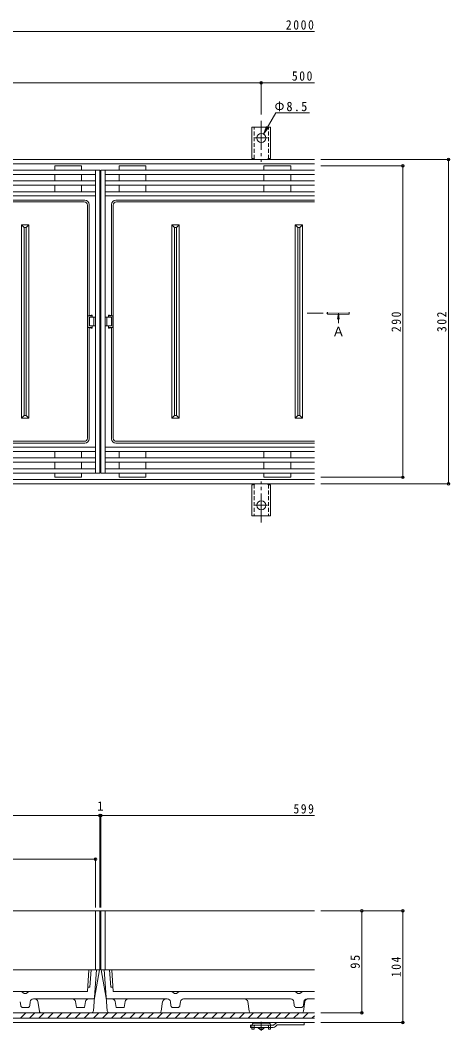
# Model space of a CAD drawing. Units: millimetres at full size, sheet at 1:3. Extents: x -1121 to 1153, y -824 to 816.
# Drawn here: x -363 to 38, y -477 to 464 of the extents above; entities that cross this region are included whole.
import ezdxf
from ezdxf.enums import TextEntityAlignment as Align

# ---------------------------------------------------------------- set-up
doc = ezdxf.new("R2010")
doc.units = ezdxf.units.MM
doc.header["$LTSCALE"] = 3
doc.header["$PDMODE"] = 32
doc.header["$PDSIZE"] = 2.4
for name, pattern in [('CHAIN1', [8, 5, -1, 1, -1]), ('CHAIN2', [12, 9, -1, 1, -1]), ('DASHED1', [1.8, 1.2, -0.6]), ('DASHED2', [3, 2, -1])]:
    doc.linetypes.add(name, pattern=pattern)
for name, color, linetype, lineweight in [('4-1', 2, 'Continuous', 9), ('4-2', 3, 'Continuous', 9), ('4-4', 7, 'Continuous', 9), ('4-5', 7, 'Continuous', 9), ('4-9', 3, 'Continuous', 9)]:
    doc.layers.add(name, color=color, linetype=linetype, lineweight=lineweight)
doc.styles.add('ＭＳ ゴシック', font='')
doc.styles.get('ＭＳ ゴシック').set_extended_font_data('MS Gothic')

msp = doc.modelspace()

# ---------------------------------------------------------------- linework, layer by layer
at = {"layer": '4-1', "linetype": 'CHAIN2'}
for p, q in [((-138.18, 370.188), (-138.18, 332.075)), ((-138.18, 354.24), (-143.956, 354.24)), ((-138.18, 354.24), (-132.404, 354.24)), ((-138.18, -3.707), (-138.18, 34.406)), ((-138.18, 12.241), (-143.956, 12.241)), ((-138.18, 12.241), (-132.404, 12.241))]:
    msp.add_line(p, q, dxfattribs=at)
at = {"layer": '4-1'}
for p, q in [((-146.93, 335.24), (-146.93, 364.24)), ((-138.18, 364.24), (-146.93, 364.24)), ((-138.18, 364.24), (-129.43, 364.24)), ((-129.43, 335.24), (-129.43, 364.24)), ((-88.68, 334.24), (-888.18, 334.24)), ((-88.68, 330.24), (-888.18, 330.24)), ((-146.93, 335.24), (-145.68, 335.24)), ((-129.43, 335.24), (-130.68, 335.24)), ((-888.18, 36.24), (-88.68, 36.24)), ((-146.93, 31.241), (-146.93, 2.241)), ((-146.93, 31.241), (-145.68, 31.241)), ((-129.43, 31.241), (-130.68, 31.241)), ((-129.43, 31.241), (-129.43, 2.241)), ((-138.18, 2.241), (-146.93, 2.241)), ((-138.18, 2.241), (-129.43, 2.241)), ((-88.68, -365.465), (-888.18, -365.465)), ((-362.559, -465.465), (-357.559, -460.465)), ((-354.074, -465.465), (-349.074, -460.465)), ((-345.589, -465.465), (-340.589, -460.465)), ((-337.103, -465.465), (-332.103, -460.465)), ((-328.618, -465.465), (-323.618, -460.465)), ((-320.133, -465.465), (-315.133, -460.465)), ((-311.648, -465.465), (-306.647, -460.465)), ((-303.162, -465.465), (-298.162, -460.465)), ((-294.677, -465.465), (-289.677, -460.465)), ((-286.192, -465.465), (-281.192, -460.465)), ((-277.706, -465.465), (-272.706, -460.465)), ((-269.221, -465.465), (-264.221, -460.465)), ((-260.736, -465.465), (-255.736, -460.465)), ((-252.251, -465.465), (-247.251, -460.465)), ((-243.765, -465.465), (-238.765, -460.465)), ((-235.28, -465.465), (-230.28, -460.465)), ((-226.795, -465.465), (-221.795, -460.465)), ((-218.309, -465.465), (-213.309, -460.465)), ((-209.824, -465.465), (-204.824, -460.465)), ((-201.339, -465.465), (-196.339, -460.465)), ((-192.854, -465.465), (-187.854, -460.465)), ((-184.368, -465.465), (-179.368, -460.465)), ((-175.883, -465.465), (-170.883, -460.465)), ((-167.398, -465.465), (-162.398, -460.465)), ((-158.912, -465.465), (-153.912, -460.465)), ((-150.427, -465.465), (-145.427, -460.465)), ((-141.942, -465.465), (-136.942, -460.465)), ((-133.457, -465.465), (-128.457, -460.465)), ((-124.971, -465.465), (-119.971, -460.465)), ((-116.486, -465.465), (-111.486, -460.465)), ((-108.001, -465.465), (-103.001, -460.465)), ((-99.516, -465.465), (-94.515, -460.465)), ((-91.03, -465.465), (-88.68, -463.115))]:
    msp.add_line(p, q, dxfattribs=at)
at = {"layer": '4-1', "linetype": 'DASHED1'}
for p, q in [((-144.93, 335.095), (-144.93, 364.24)), ((-131.43, 335.095), (-131.43, 364.24)), ((-144.93, 31.386), (-144.93, 2.241)), ((-131.43, 31.386), (-131.43, 2.241))]:
    msp.add_line(p, q, dxfattribs=at)
at = {"layer": '4-1', "color": 4}
for p, q in [((-131.43, -469.964), (-144.93, -469.964)), ((-146.93, -473.965), (-146.93, -475.764)), ((-144.93, -475.764), (-146.93, -475.764)), ((-144.93, -473.965), (-144.93, -475.764)), ((-131.43, -473.965), (-131.43, -475.764)), ((-129.43, -475.764), (-131.43, -475.764)), ((-129.43, -473.965), (-129.43, -475.764))]:
    msp.add_line(p, q, dxfattribs=at)
at = {"layer": '4-1', "color": 4, "linetype": 'DASHED2'}
for p, q in [((-146.93, -473.965), (-146.93, -471.964)), ((-144.93, -473.965), (-144.93, -472.964)), ((-131.43, -473.965), (-131.43, -472.964)), ((-129.43, -473.965), (-129.43, -471.964))]:
    msp.add_line(p, q, dxfattribs=at)
at = {"layer": '4-1'}
for points in [[(-888.18, 334.24), (-888.18, 32.24), (-88.68, 32.24)], [(-88.68, -460.465), (-888.18, -460.465), (-1087.68, -460.465)], [(-88.68, -465.465), (-888.18, -465.465), (-1087.68, -465.465)], [(-88.68, -469.465), (-888.18, -469.465), (-1087.68, -469.465)]]:
    msp.add_lwpolyline(points, dxfattribs=at)
for centre in [(-138.18, 354.24), (-138.18, 12.241)]:
    msp.add_circle(centre, 4.25, dxfattribs=at)
for centre, start, end in [((-145.68, 333.24), 30.00051, 90), ((-130.68, 333.24), 90, 149.99949), ((-145.68, 33.241), 270, 329.99949), ((-130.68, 33.241), 210.00051, 270)]:
    msp.add_arc(centre, 2, start, end, dxfattribs=at)
at = {"layer": '4-1', "color": 4}
for centre, start, end in [((-144.93, -471.964), 90, 180), ((-131.43, -471.964), 0, 90)]:
    msp.add_arc(centre, 2, start, end, dxfattribs=at)
at = {"layer": '4-1', "color": 4, "linetype": 'DASHED2'}
for centre, start, end in [((-143.93, -472.964), 90, 180), ((-132.43, -472.964), 0, 90)]:
    msp.add_arc(centre, 1, start, end, dxfattribs=at)
at = {"layer": '4-2'}
for p, q in [((-887.68, 324.24), (-288.68, 324.24)), ((-883.68, 320.24), (-292.68, 320.24)), ((-305.68, 328.24), (-330.68, 328.24)), ((-330.68, 328.24), (-330.68, 324.24)), ((-330.68, 320.24), (-330.68, 314.24)), ((-305.68, 328.24), (-305.68, 324.24)), ((-305.68, 320.24), (-305.68, 314.24)), ((-292.68, 42.241), (-292.68, 324.24)), ((-288.68, 42.241), (-288.68, 324.24)), ((-287.68, 324.24), (-88.68, 324.24)), ((-287.68, 42.241), (-287.68, 324.24)), ((-283.68, 42.241), (-283.68, 324.24)), ((-283.68, 320.24), (-88.68, 320.24)), ((-270.68, 328.24), (-245.68, 328.24)), ((-270.68, 328.24), (-270.68, 324.24)), ((-270.68, 320.24), (-270.68, 314.24)), ((-245.68, 328.24), (-245.68, 324.24)), ((-245.68, 320.24), (-245.68, 314.24)), ((-135.68, 328.24), (-110.68, 328.24)), ((-135.68, 328.24), (-135.68, 324.24)), ((-135.68, 320.24), (-135.68, 314.24)), ((-110.68, 328.24), (-110.68, 324.24)), ((-110.68, 320.24), (-110.68, 314.24)), ((-883.68, 314.24), (-292.68, 314.24)), ((-283.68, 314.24), (-88.68, 314.24)), ((-883.68, 310.241), (-292.68, 310.241)), ((-883.68, 304.24), (-292.68, 304.24)), ((-330.68, 310.241), (-330.68, 304.24)), ((-305.68, 310.241), (-305.68, 304.24)), ((-283.68, 310.241), (-88.68, 310.241)), ((-283.68, 304.24), (-88.68, 304.24)), ((-270.68, 310.241), (-270.68, 304.24)), ((-245.68, 310.241), (-245.68, 304.24)), ((-135.68, 310.241), (-135.68, 304.24)), ((-110.68, 310.241), (-110.68, 304.24)), ((-883.68, 300.24), (-292.68, 300.24)), ((-873.663, 296.371), (-302.698, 296.371)), ((-873.091, 294.721), (-303.269, 294.721)), ((-298.698, 188.907), (-298.698, 292.371)), ((-283.68, 300.24), (-88.68, 300.24)), ((-277.662, 292.371), (-277.662, 188.907)), ((-273.662, 296.371), (-88.68, 296.371)), ((-273.091, 294.721), (-88.68, 294.721)), ((-300.269, 291.721), (-300.269, 74.76)), ((-276.091, 291.721), (-276.091, 74.76)), ((-354.68, 273.24), (-361.68, 273.24)), ((-361.68, 273.24), (-359.18, 270.74)), ((-361.68, 93.24), (-361.68, 273.24)), ((-354.68, 273.24), (-357.18, 270.74)), ((-354.68, 93.24), (-354.68, 273.24)), ((-221.68, 273.24), (-214.68, 273.24)), ((-221.68, 273.24), (-219.18, 270.74)), ((-221.68, 93.24), (-221.68, 273.24)), ((-214.68, 273.24), (-217.18, 270.74)), ((-214.68, 93.24), (-214.68, 273.24)), ((-106.68, 273.24), (-99.68, 273.24)), ((-106.68, 273.24), (-104.18, 270.74)), ((-106.68, 93.24), (-106.68, 273.24)), ((-99.68, 273.24), (-102.18, 270.74)), ((-99.68, 93.24), (-99.68, 273.24)), ((-357.18, 270.74), (-359.18, 270.74)), ((-359.18, 95.74), (-359.18, 270.74)), ((-357.18, 95.74), (-357.18, 270.74)), ((-219.18, 270.74), (-217.18, 270.74)), ((-219.18, 95.74), (-219.18, 270.74)), ((-217.18, 95.74), (-217.18, 270.74)), ((-104.18, 270.74), (-102.18, 270.74)), ((-104.18, 95.74), (-104.18, 270.74)), ((-102.18, 95.74), (-102.18, 270.74)), ((-299.698, 177.741), (-299.698, 188.74)), ((-295.69, 189.24), (-296.69, 188.74)), ((-296.69, 189.24), (-295.69, 189.24)), ((-295.69, 189.24), (-295.69, 187.241)), ((-280.67, 189.24), (-279.67, 188.74)), ((-279.67, 189.24), (-280.67, 189.24)), ((-280.67, 189.24), (-280.67, 187.241)), ((-276.662, 177.741), (-276.662, 188.74)), ((-298.18, 179.24), (-298.18, 187.241)), ((-292.68, 187.241), (-298.18, 187.241)), ((-292.68, 179.24), (-298.18, 179.24)), ((-294.18, 179.24), (-294.18, 187.241)), ((-283.68, 187.241), (-277.662, 187.241)), ((-283.68, 179.24), (-277.662, 179.24)), ((-282.18, 179.24), (-282.18, 187.241)), ((-277.662, 187.241), (-277.662, 179.24)), ((-298.698, 74.11), (-298.698, 177.574)), ((-295.69, 177.241), (-296.69, 177.741)), ((-280.67, 177.241), (-279.67, 177.741)), ((-277.662, 177.574), (-277.662, 74.11)), ((-361.68, 93.24), (-359.18, 95.74)), ((-357.18, 95.74), (-359.18, 95.74)), ((-354.68, 93.24), (-357.18, 95.74)), ((-221.68, 93.24), (-219.18, 95.74)), ((-219.18, 95.74), (-217.18, 95.74)), ((-214.68, 93.24), (-217.18, 95.74)), ((-106.68, 93.24), (-104.18, 95.74)), ((-104.18, 95.74), (-102.18, 95.74)), ((-99.68, 93.24), (-102.18, 95.74)), ((-354.68, 93.24), (-361.68, 93.24)), ((-221.68, 93.24), (-214.68, 93.24)), ((-106.68, 93.24), (-99.68, 93.24)), ((-883.68, 66.24), (-292.68, 66.24)), ((-873.663, 70.11), (-302.698, 70.11)), ((-873.091, 71.76), (-303.269, 71.76)), ((-283.68, 66.24), (-88.68, 66.24)), ((-273.662, 70.11), (-88.68, 70.11)), ((-273.091, 71.76), (-88.68, 71.76)), ((-883.68, 62.24), (-292.68, 62.24)), ((-330.68, 56.24), (-330.68, 62.24)), ((-305.68, 56.24), (-305.68, 62.24)), ((-283.68, 62.24), (-88.68, 62.24)), ((-270.68, 56.24), (-270.68, 62.24)), ((-245.68, 56.24), (-245.68, 62.24)), ((-135.68, 56.24), (-135.68, 62.24)), ((-110.68, 56.24), (-110.68, 62.24)), ((-883.68, 56.24), (-292.68, 56.24)), ((-883.68, 52.241), (-292.68, 52.241)), ((-330.68, 46.241), (-330.68, 52.241)), ((-305.68, 46.241), (-305.68, 52.241)), ((-283.68, 56.24), (-88.68, 56.24)), ((-283.68, 52.241), (-88.68, 52.241)), ((-270.68, 46.241), (-270.68, 52.241)), ((-245.68, 46.241), (-245.68, 52.241)), ((-135.68, 46.241), (-135.68, 52.241)), ((-110.68, 46.241), (-110.68, 52.241)), ((-887.68, 42.241), (-288.68, 42.241)), ((-883.68, 46.241), (-292.68, 46.241)), ((-330.68, 38.24), (-330.68, 42.241)), ((-305.68, 38.24), (-330.68, 38.24)), ((-305.68, 38.24), (-305.68, 42.241)), ((-287.68, 42.241), (-88.68, 42.241)), ((-283.68, 46.241), (-88.68, 46.241)), ((-270.68, 38.24), (-270.68, 42.241)), ((-270.68, 38.24), (-245.68, 38.24)), ((-245.68, 38.24), (-245.68, 42.241)), ((-135.68, 38.24), (-135.68, 42.241)), ((-135.68, 38.24), (-110.68, 38.24)), ((-110.68, 38.24), (-110.68, 42.241)), ((-288.68, -365.465), (-887.68, -365.465)), ((-292.68, -420.465), (-292.68, -365.465)), ((-288.68, -420.465), (-288.68, -365.465)), ((-287.68, -420.465), (-287.68, -365.465)), ((-88.68, -365.465), (-287.68, -365.465)), ((-283.68, -420.465), (-283.68, -365.465)), ((-288.68, -420.465), (-588.18, -420.465)), ((-300.27, -440.465), (-298.841, -420.465)), ((-289.03, -420.465), (-298.841, -420.465)), ((-297.979, -436.465), (-296.836, -420.465)), ((-294.548, -458.608), (-291.823, -420.465)), ((-293.607, -446.637), (-289.03, -420.465)), ((-287.68, -420.465), (-88.68, -420.465)), ((-287.331, -420.465), (-277.52, -420.465)), ((-282.754, -446.637), (-287.331, -420.465)), ((-281.813, -458.608), (-284.537, -420.465)), ((-278.382, -436.465), (-279.525, -420.465)), ((-276.091, -440.465), (-277.52, -420.465)), ((-300.27, -440.465), (-379.82, -440.465)), ((-361.68, -440.465), (-359.18, -442.465)), ((-357.18, -442.465), (-354.68, -440.465)), ((-297.979, -436.465), (-299.984, -436.465)), ((-278.382, -436.465), (-276.377, -436.465)), ((-276.091, -440.465), (-196.541, -440.465)), ((-219.18, -442.465), (-221.68, -440.465)), ((-214.68, -440.465), (-217.18, -442.465)), ((-196.541, -440.465), (-88.68, -440.465)), ((-104.18, -442.465), (-106.68, -440.465)), ((-99.68, -440.465), (-102.18, -442.465)), ((-362.852, -450.093), (-362.399, -453.713)), ((-357.18, -442.465), (-359.18, -442.465)), ((-353.961, -453.713), (-353.509, -450.093)), ((-350.532, -447.465), (-349.254, -447.465)), ((-294.592, -447.465), (-349.254, -447.465)), ((-344.941, -458.769), (-346.289, -450.009)), ((-311.36, -450.009), (-310.521, -455.465)), ((-302.143, -450.009), (-302.983, -455.465)), ((-281.769, -447.465), (-227.106, -447.465)), ((-274.217, -450.009), (-273.378, -455.465)), ((-265, -450.009), (-265.84, -455.465)), ((-231.419, -458.769), (-230.072, -450.009)), ((-225.829, -447.465), (-227.106, -447.465)), ((-222.399, -453.713), (-222.852, -450.093)), ((-219.18, -442.465), (-217.18, -442.465)), ((-213.509, -450.093), (-213.961, -453.713)), ((-210.532, -447.465), (-195.052, -447.465)), ((-112.107, -447.465), (-195.052, -447.465)), ((-149.441, -458.769), (-150.789, -450.009)), ((-110.829, -447.465), (-112.107, -447.465)), ((-107.399, -453.713), (-107.852, -450.093)), ((-104.18, -442.465), (-102.18, -442.465)), ((-98.509, -450.093), (-98.961, -453.713)), ((-98.919, -458.769), (-97.572, -450.009)), ((-95.532, -447.465), (-88.68, -447.465)), ((-360.415, -455.465), (-355.946, -455.465)), ((-296.542, -460.465), (-342.964, -460.465)), ((-302.983, -455.465), (-310.521, -455.465)), ((-279.818, -460.465), (-233.396, -460.465)), ((-273.378, -455.465), (-265.84, -455.465)), ((-215.946, -455.465), (-220.415, -455.465)), ((-100.896, -460.465), (-147.464, -460.465)), ((-100.946, -455.465), (-105.415, -455.465))]:
    msp.add_line(p, q, dxfattribs=at)
for points in [[(-296.69, 188.74), (-299.698, 188.74), (-296.69, 189.24)], [(-279.67, 188.74), (-276.662, 188.74), (-279.67, 189.24)], [(-296.69, 177.241), (-295.69, 177.241), (-295.69, 179.24)], [(-279.67, 177.241), (-280.67, 177.241), (-280.67, 179.24)], [(-296.69, 177.741), (-299.698, 177.741), (-296.69, 177.241)], [(-279.67, 177.741), (-276.662, 177.741), (-279.67, 177.241)]]:
    msp.add_lwpolyline(points, dxfattribs=at)
for centre, radius, start, end in [((-303.269, 291.721), 3, 0, 90), ((-302.698, 292.371), 4, 0, 90), ((-273.662, 292.371), 4, 90, 180), ((-273.091, 291.721), 3, 90, 180), ((-303.269, 74.76), 3, 270, 0), ((-302.698, 74.11), 4, 270, 0), ((-273.662, 74.11), 4, 180, 270), ((-273.091, 74.76), 3, 180, 270), ((-350.532, -450.465), 3, 90, 172.87515), ((-349.254, -450.465), 3, 8.74617, 90), ((-314.326, -450.465), 3, 8.74626, 90), ((-299.178, -450.465), 3, 90, 171.25374), ((-294.592, -446.465), 1, 270, 350.08047), ((-281.769, -446.465), 1, 189.91953, 270), ((-277.183, -450.465), 3, 8.74626, 90), ((-262.035, -450.465), 3, 90, 171.25374), ((-227.106, -450.465), 3, 90, 171.25383), ((-225.829, -450.465), 3, 7.12485, 90), ((-210.532, -450.465), 3, 90, 172.87503), ((-153.754, -450.465), 3, 8.74615, 90), ((-110.829, -450.465), 3, 7.12485, 90), ((-95.532, -450.465), 3, 90, 172.87503), ((-94.607, -450.465), 3, 90, 171.25385), ((-360.415, -453.465), 2, 187.12489, 270), ((-355.946, -453.465), 2, 270, 352.87535), ((-342.964, -458.465), 2, 188.74611, 270), ((-296.542, -458.465), 2, 270, 355.91441), ((-279.818, -458.465), 2, 184.08559, 270), ((-233.396, -458.465), 2, 270, 351.25389), ((-220.415, -453.465), 2, 187.12465, 270), ((-215.946, -453.465), 2, 270, 352.87511), ((-147.464, -458.465), 2, 188.74606, 270), ((-105.415, -453.465), 2, 187.12465, 270), ((-100.946, -453.465), 2, 270, 352.87511), ((-100.896, -458.465), 2, 270, 351.25394)]:
    msp.add_arc(centre, radius, start, end, dxfattribs=at)
at = {"layer": '4-4'}
for p, q in [((-888.18, 453.257), (-88.68, 453.257)), ((-638.18, 405.66), (-138.18, 405.66)), ((-138.18, 406.56), (-138.18, 376.188)), ((-138.18, 405.66), (-88.68, 405.66)), ((37.234, 334.24), (-82.68, 334.24)), ((36.334, 334.24), (36.334, 32.24)), ((-5.268, 328.24), (-82.68, 328.24)), ((-6.168, 328.24), (-6.168, 38.24)), ((-5.268, 38.24), (-82.68, 38.24)), ((37.234, 32.24), (-82.68, 32.24)), ((-887.68, -276.742), (-288.68, -276.742)), ((-288.68, -275.842), (-288.68, -362.465)), ((-288.68, -276.742), (-287.68, -276.742)), ((-287.68, -275.842), (-287.68, -362.465)), ((-287.68, -276.742), (-88.68, -276.742)), ((-883.68, -317.325), (-292.68, -317.325)), ((-292.68, -316.425), (-292.68, -362.465)), ((-5.268, -365.465), (-82.68, -365.465)), ((-44.402, -365.465), (-44.402, -460.465)), ((-6.168, -365.465), (-6.168, -469.465)), ((-43.502, -460.465), (-82.68, -460.465)), ((-5.268, -469.465), (-82.68, -469.465))]:
    msp.add_line(p, q, dxfattribs=at)
for p in [(-138.18, 405.66), (-6.168, 328.24), (36.334, 334.24), (-6.168, 38.24), (36.334, 32.24), (-288.68, -276.742), (-287.68, -276.742), (-292.68, -317.325), (-44.402, -365.465), (-6.168, -365.465), (-44.402, -460.465), (-6.168, -469.465)]:
    msp.add_point(p, dxfattribs=at)
at = {"layer": '4-5'}
for p, q in [((-136.055, 357.921), (-124.581, 377.795)), ((-124.581, 377.795), (-93.154, 377.795)), ((-136.055, 357.921), (-133.185, 364.85)), ((-136.055, 357.921), (-131.49, 363.871))]:
    msp.add_line(p, q, dxfattribs=at)
at = {"layer": '4-5', "color": 4, "linetype": 'CHAIN1'}
msp.add_line((-95.36, 191.095), (-76.384, 191.095), dxfattribs=at)
at = {"layer": '4-5', "color": 4}
for p, q in [((-66.322, 191.095), (-67.057, 185.509)), ((-66.322, 191.095), (-65.587, 185.509)), ((-56.384, 192.095), (-56.384, 190.095))]:
    msp.add_line(p, q, dxfattribs=at)
for points in [[(-56.384, 190.095), (-76.384, 190.095), (-76.384, 192.095)], [(-66.322, 191.095), (-66.322, 182.247), (-66.322, 181.692)]]:
    msp.add_lwpolyline(points, dxfattribs=at)
msp.add_solid([(-76.384, 192.095), (-76.384, 190.095), (-56.384, 192.095), (-56.384, 190.095)], dxfattribs=at)
at = {"layer": '4-9', "color": 4, "linetype": 'CHAIN1'}
msp.add_line((-138.18, -468.868), (-138.18, -477.153), dxfattribs=at)
at = {"layer": '4-9'}
for p, q in [((-125.059, -470.343), (-126.68, -471.965)), ((-122.938, -469.465), (-98.18, -469.465)), ((-98.18, -469.465), (-98.18, -471.465)), ((-148.18, -471.965), (-148.18, -473.965)), ((-148.18, -471.965), (-126.68, -471.965)), ((-127.094, -473.965), (-148.18, -473.965)), ((-124.973, -473.086), (-123.352, -471.465)), ((-123.352, -471.465), (-98.18, -471.465))]:
    msp.add_line(p, q, dxfattribs=at)
at = {"layer": '4-9', "color": 2}
for p, q in [((-140.93, -474.464), (-140.93, -473.965)), ((-139.18, -475.964), (-140.93, -474.464)), ((-135.43, -474.464), (-140.93, -474.464)), ((-137.18, -475.964), (-139.18, -475.964)), ((-135.43, -474.464), (-137.18, -475.964)), ((-135.43, -474.464), (-135.43, -473.965))]:
    msp.add_line(p, q, dxfattribs=at)
at = {"layer": '4-9'}
for centre, start, end in [((-122.938, -472.465), 90, 134.99996), ((-127.094, -470.965), 270, 314.99996)]:
    msp.add_arc(centre, 3, start, end, dxfattribs=at)

# ---------------------------------------------------------------- texts
at = {"layer": '4-4', "color": 2, "style": 'ＭＳ ゴシック'}
msp.add_text('1', height=8.798, dxfattribs=at).set_placement((-291.18, -274.942), align=Align.BOTTOM_LEFT)
at = {"layer": '4-4', "color": 2, "char_height": 8.798, "attachment_point": 7, "style": 'ＭＳ ゴシック'}
for s, insert in [('\\T1.28;\\W0.9;2000', (-115.22, 455.057)), ('\\T1.27;\\W0.9;500', (-109.651, 407.46)), ('\\T1.27;\\W0.9;599', (-108.18, -274.942))]:
    msp.add_mtext(s, dxfattribs=dict(at, insert=insert))
at = {"layer": '4-4', "color": 2, "char_height": 8.798, "attachment_point": 7, "rotation": 90, "style": 'ＭＳ ゴシック'}
for s, insert in [('\\T1.27;\\W0.9;290', (-7.968, 173.49)), ('\\T1.27;\\W0.9;302', (34.534, 173.49)), ('\\T1.27;\\W0.95;95', (-46.202, -419.34)), ('\\T1.27;\\W0.9;104', (-7.968, -427.215))]:
    msp.add_mtext(s, dxfattribs=dict(at, insert=insert))
at = {"layer": '4-5', "color": 2, "style": 'ＭＳ ゴシック'}
msp.add_text('Ａ', height=8.798, dxfattribs=at).set_placement((-72.229, 166.967), align=Align.BOTTOM_LEFT)
at = {"layer": '4-5', "color": 2, "insert": (-125.774, 378.94), "char_height": 8.798, "attachment_point": 7, "style": 'ＭＳ ゴシック'}
msp.add_mtext('\\T1.21;\\W0.95;Φ8.5', dxfattribs=at)

doc.saveas('drawing.dxf')
